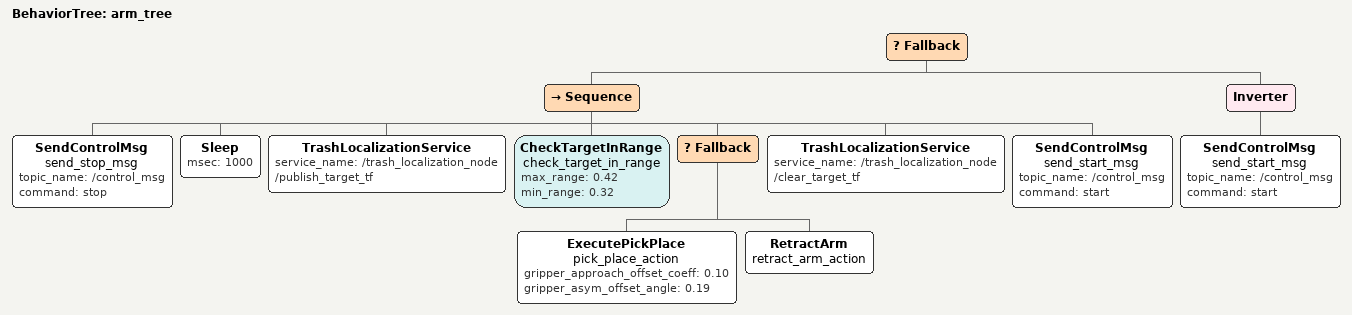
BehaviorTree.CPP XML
<?xml version="1.0" encoding="UTF-8"?>
<root BTCPP_format="4">
  <BehaviorTree ID="arm_tree">
		<Fallback>
			<Sequence>
				<SendControlMsg name="send_stop_msg"
						topic_name="/control_msg"
						command="stop"/>
				<Sleep msec="1000"/>
				<TrashLocalizationService service_name="/trash_localization_node/publish_target_tf"/>
				<CheckTargetInRange name="check_target_in_range"
									max_range="0.42"
									min_range="0.32"/>
				<Fallback>
						<ExecutePickPlace name="pick_place_action"
									gripper_approach_offset_coeff="0.10"
									gripper_asym_offset_angle="0.19"/>
						<RetractArm name="retract_arm_action"/>
				</Fallback>
				<TrashLocalizationService service_name="/trash_localization_node/clear_target_tf"/>
				<SendControlMsg name="send_start_msg"
								topic_name="/control_msg"
								command="start"/>
			</Sequence>
			<Inverter>
			<SendControlMsg name="send_start_msg"
							topic_name="/control_msg"
							command="start"/>
			</Inverter>

		</Fallback>
  </BehaviorTree>
</root>
